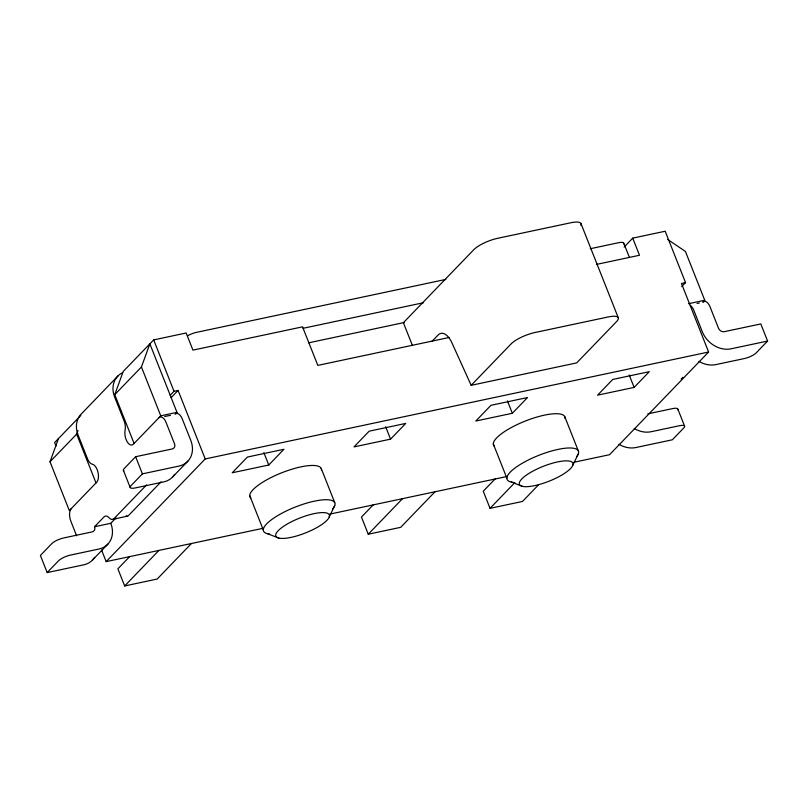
<?xml version="1.0" encoding="UTF-8"?>
<svg xmlns="http://www.w3.org/2000/svg" width="808" height="808" viewBox="0 0 808 808"><rect width="100%" height="100%" fill="white"/><g stroke="black" fill="none" stroke-linecap="round" stroke-linejoin="round"><path stroke-width="1.21" d="M118.15 375.76L81.588 413.676A23.967 19.655 44 0 0 78.113 435.047L87.496 458.762A9.585 4.798 78 0 0 92.344 464.206A9.585 4.798 78 0 1 97.93 471.993A9.585 4.798 78 0 1 96.758 482.164L69.337 510.595L50.005 461.772L58.449 438.623M50.005 461.772L76.669 434.128L77.942 430.654M134.098 443.461L114.766 394.637L123.2 371.488L153.682 339.895L186.153 332.997L192.94 350.127L302.546 326.846L317.807 365.388L449.299 337.451M114.766 394.637L141.43 366.994L149.864 343.844L176.992 412.363L175.094 414.342M329.26 516.938A28.765 7.979 -21.6 0 0 292.102 521.433A28.765 7.979 -21.6 0 0 286.315 538.178A28.765 7.979 -21.6 0 0 329.26 516.938L334.764 505.505M572.832 465.196A28.765 7.979 -21.6 0 0 535.684 469.69A28.765 7.979 -21.6 0 0 529.896 486.436A28.765 7.979 -21.6 0 0 572.832 465.196L578.346 453.763M80.81 415.433L54.631 442.572L56.025 446.077M170.215 395.233L174.023 391.284L178.083 390.426L205.212 458.944L106.171 561.621L101.576 550.006M171.074 397.688L178.083 390.426M176.992 412.363L160.762 415.817L133.33 444.249A9.585 4.798 78 0 1 127.139 441.713A9.585 4.798 78 0 1 125.099 430.24A9.585 4.798 78 0 0 124.068 420.847L114.675 397.142A23.967 19.655 44 0 1 122.614 372.71M158.853 417.786A9.585 4.798 78 0 1 166.054 422.402L174.528 443.814A4.798 3.929 44 0 1 172.165 448.965L135.633 456.722L124.2 468.569A9.585 2.656 -21.6 0 0 123.887 470.862M146.571 484.891L114.049 518.605A9.585 4.798 78 0 1 109.05 517.746A9.585 4.798 78 0 0 104.06 516.878L94.536 526.755A4.798 3.929 44 0 1 92.173 531.896L63.761 537.936A9.585 2.656 -21.6 0 0 51.823 543.602L40.4 555.45L47.187 572.579L58.61 560.732A9.585 2.656 -21.6 0 1 70.538 555.066L98.96 549.026A23.967 19.655 44 0 0 110.777 523.301L115.968 517.918M176.194 413.605A9.585 4.798 78 0 1 182.295 418.958L190.769 440.37A23.967 19.655 44 0 1 178.952 466.095L142.41 473.852L130.987 485.699A9.585 2.656 -21.6 0 0 135.3 487.931L163.711 481.891A23.967 19.655 44 0 0 174.599 474.407M161.115 481.8L128.048 515.989L112.948 519.342M92.728 559.803L107.969 544.006M172.73 476.861L187.961 461.065M129.886 556.389L117.877 568.822L124.664 585.952L157.146 579.053L191.425 543.511M124.664 585.952L158.944 550.41M268.761 465.004L283.921 449.288L247.389 457.055L232.229 472.771L268.761 465.004L263.852 452.611M432.189 341.158L438.108 335.017A19.18 9.595 78 0 1 451.894 342.784L471.165 385.315L576.71 362.893L616.716 321.433A19.18 5.323 -21.6 0 0 608.091 316.978L535.017 332.502A19.18 5.323 -21.6 0 0 511.161 343.854L471.165 385.315M390.557 439.138L405.717 423.422L369.175 431.179L354.015 446.895L390.557 439.138L385.648 426.745M373.458 504.647L361.459 517.08L368.246 534.219L400.718 527.321L435.007 491.769M624.109 247.056L632.715 238.138L665.196 231.239L685.538 282.628L681.73 286.577M368.246 534.219L402.525 498.677M512.343 413.272L527.503 397.546L490.971 405.313L475.811 421.029L512.343 413.272L507.434 400.869M495.254 478.77L483.255 491.214L490.032 508.343L522.513 501.445L538.795 484.568M490.032 508.343L514.888 482.578M667.65 239.431L685.426 251.439L704.748 300.263L702.849 302.232A9.585 4.798 78 0 1 710.05 306.848L718.524 328.26A4.798 3.929 44 0 0 724.281 331.684L760.813 323.927L767.6 341.057L756.177 352.904A9.585 2.656 -21.6 0 1 744.239 358.58L715.827 364.61A23.967 19.655 44 0 1 698.991 361.388M634.129 387.396L649.289 371.68L612.757 379.437L597.597 395.163L634.129 387.396L629.22 375.003M681.144 379.093L682.861 377.326M685.538 282.628L681.477 283.497L708.606 352.015L609.565 454.692L573.973 462.257M445.804 279.416L196.425 332.381A9.585 2.656 -21.6 0 0 187.496 335.855M590.234 248.733L618.635 242.703A9.585 2.656 -21.6 0 1 623.655 243.955M596.395 264.428L639.502 255.267L632.715 238.138M303.101 328.29L423.533 302.717M308.636 342.824L404.485 322.463M688.517 303.707L704.748 300.263M164.65 416.554L170.458 415.322M697.052 303.465L699.364 302.97M205.212 458.944L708.606 352.015M767.6 341.057L731.058 348.814A23.967 19.655 44 0 1 702.283 331.714L693.809 310.302A9.585 4.798 78 0 0 690.295 305.404M94.536 526.755L110.777 523.301M647.834 413.858L672.7 408.585A9.585 2.656 -21.6 0 1 677.72 409.838M47.187 572.579L83.719 564.822A23.967 19.655 44 0 0 94.607 557.338M106.171 561.621L263.024 528.301M329.694 514.14L507.192 476.437M127.391 516.292L126.099 515.928M511.333 482.043L522.574 486.406M267.751 533.785L278.992 538.138M623.756 243.178L629.19 256.883M677.831 409.06L684.608 426.19M581.043 223.725L618.342 317.948M564.762 416.655L578.336 450.925M493.304 443.915L506.869 478.174M412.434 345.531L403.384 322.695L473.862 249.632A19.18 5.323 -21.6 0 1 497.718 238.289L570.791 222.766A19.18 5.323 -21.6 0 1 580.831 225.291M321.19 468.398L334.754 502.657M249.733 495.658L263.297 529.917M153.682 339.895L174.023 391.284M141.43 366.994L160.762 415.817M135.633 456.722L142.41 473.852M123.392 470.317L130.169 487.446M76.669 434.128L96.001 482.952M76.619 535.785L70.821 521.13A9.585 4.798 78 0 1 71.245 508.616M634.23 428.523A23.967 19.655 44 0 0 651.066 431.745L679.488 425.715A9.585 2.656 -21.6 0 1 683.8 427.937L672.367 439.784L635.835 447.541A23.967 19.655 44 0 1 618.999 444.319M494.446 446.329A38.35 10.635 -21.6 0 1 525.392 421.008A38.35 10.635 -21.6 0 1 565.024 418.473M250.864 498.071A38.35 10.635 -21.6 0 1 281.81 472.751A38.35 10.635 -21.6 0 1 321.443 470.216M513.221 482.336A38.35 10.635 -21.6 0 1 537.542 455.833A38.35 10.635 -21.6 0 1 576.872 456.389M269.64 534.068A38.35 10.635 -21.6 0 1 295.082 507.131A38.35 10.635 -21.6 0 1 332.532 509.07"/></g></svg>
